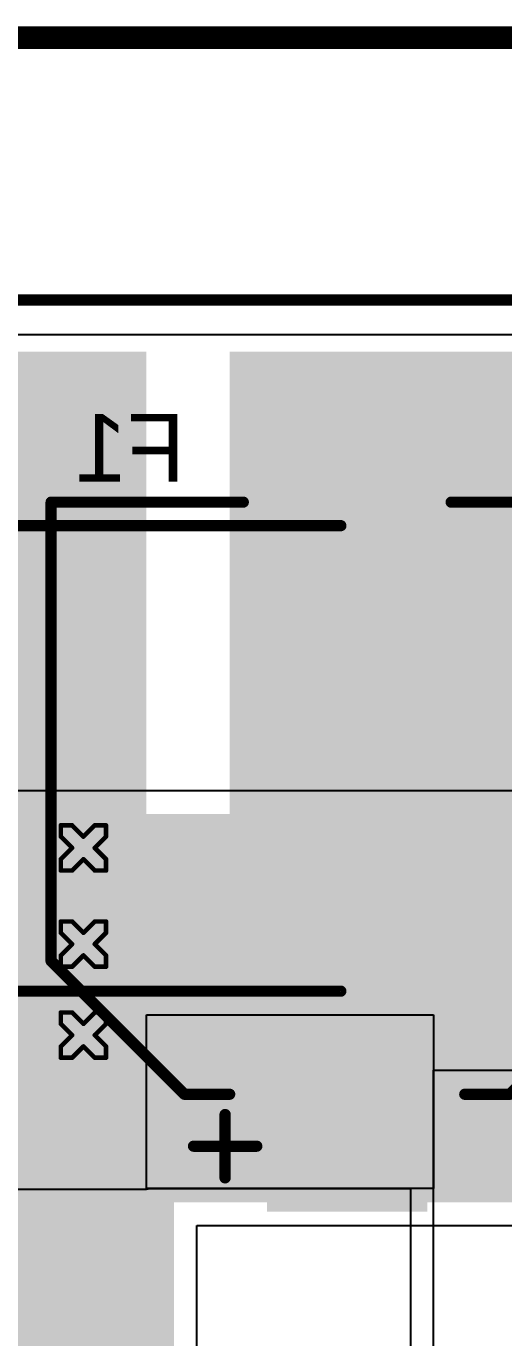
# Model space of a CAD drawing. Header units: inches. Extents: x -1 to 351, y 0 to 83.
# Drawn here: x 76.78 to 82.15, y 20.34 to 35.08 of the extents above; entities that cross this region are included whole.
import ezdxf

# ---------------------------------------------------------------- set-up
doc = ezdxf.new("R2010")
doc.units = ezdxf.units.IN
for name, color, linetype in [('Board Outline', 216, 'Continuous'), ('Bottom Layer', 5, 'Continuous'), ('Bottom Overlay', 54, 'Continuous'), ('Bottom Paste', 16, 'Continuous'), ('Bottom Solder', 6, 'Continuous'), ('Dimensions', 6, 'Continuous'), ('Drill Drawing', 1, 'Continuous'), ('Top Layer', 1, 'Continuous'), ('Top Overlay', 2, 'Continuous'), ('Top Paste', 8, 'Continuous'), ('Top Solder', 216, 'Continuous'), ('Via Holes', 16, 'Continuous')]:
    doc.layers.add(name, color=color, linetype=linetype)
doc.styles.add('Arial', font='', dxfattribs={"height": 0.2})
doc.styles.get('Arial').set_extended_font_data('Arial')

# ---------------------------------------------------------------- blocks, each defined once
blk = doc.blocks.new('F____2920_B_13')
at = {"layer": 'Bottom Layer'}
for points in [[(-4.85, 2.8), (-2.55, 2.8), (-2.55, -2.8), (-4.85, -2.8)], [(2.55, 2.8), (4.85, 2.8), (4.85, -2.8), (2.55, -2.8)]]:
    blk.add_hatch(color=5, dxfattribs=at).paths.add_polyline_path(points)
at = {"layer": 'Bottom Paste'}
for points in [[(-4.85, 2.8), (-2.55, 2.8), (-2.55, -2.8), (-4.85, -2.8)], [(2.55, 2.8), (4.85, 2.8), (4.85, -2.8), (2.55, -2.8)]]:
    blk.add_hatch(color=16, dxfattribs=at).paths.add_polyline_path(points)
at = {"layer": 'Bottom Solder'}
for points in [[(-4.952, 2.902), (-2.448, 2.902), (-2.448, -2.902), (-4.952, -2.902)], [(2.448, 2.902), (4.952, 2.902), (4.952, -2.902), (2.448, -2.902)]]:
    blk.add_hatch(color=6, dxfattribs=at).paths.add_polyline_path(points)
at = {"layer": 'Bottom Overlay'}
for points in [[(2.235, 2.616, 0.127, 0.127, 0), (-2.184, 2.616, 0.127, 0.127, 0)], [(2.235, -2.616, 0.127, 0.127, 0), (-2.184, -2.616, 0.127, 0.127, 0)]]:
    blk.add_lwpolyline(points, format="xyseb", dxfattribs=at)
for points in [[(-2.216, 2.616, 0.0635, 0.0635, 1), (-2.153, 2.616, 0.0635, 0.0635, 1)], [(2.203, 2.616, 0.0635, 0.0635, 1), (2.267, 2.616, 0.0635, 0.0635, 1)], [(-2.216, -2.616, 0.0635, 0.0635, 1), (-2.153, -2.616, 0.0635, 0.0635, 1)], [(2.203, -2.616, 0.0635, 0.0635, 1), (2.267, -2.616, 0.0635, 0.0635, 1)]]:
    blk.add_lwpolyline(points, format="xyseb", close=True, dxfattribs=at)
blk = doc.blocks.new('RVT1H470M0607_16')
at = {"layer": 'Top Layer'}
for points in [[(-4.55, 0.8), (-1.05, 0.8), (-1.05, -0.8), (-4.55, -0.8)], [(1.05, 0.8), (4.55, 0.8), (4.55, -0.8), (1.05, -0.8)]]:
    blk.add_hatch(color=1, dxfattribs=at).paths.add_polyline_path(points)
at = {"layer": 'Top Paste'}
for points in [[(-4.55, 0.8), (-1.05, 0.8), (-1.05, -0.8), (-4.55, -0.8)], [(1.05, 0.8), (4.55, 0.8), (4.55, -0.8), (1.05, -0.8)]]:
    blk.add_hatch(color=8, dxfattribs=at).paths.add_polyline_path(points)
at = {"layer": 'Top Solder'}
for points in [[(-4.652, 0.902), (-0.948, 0.902), (-0.948, -0.902), (-4.652, -0.902)], [(0.948, 0.902), (4.652, 0.902), (4.652, -0.902), (0.948, -0.902)]]:
    blk.add_hatch(color=216, dxfattribs=at).paths.add_polyline_path(points)
at = {"layer": 'Top Overlay'}
for points in [[(-1.835, 3.327, 0.127, 0.127, 0), (-3.333, 1.829, 0.127, 0.127, 0)], [(-1.835, 3.327, 0.127, 0.127, 0), (3.321, 3.327, 0.127, 0.127, 0)], [(3.321, 3.327, 0.127, 0.127, 0), (3.321, 1.168, 0.127, 0.127, 0)], [(-3.918, 1.727, 0.127, 0.127, 0), (-3.918, 1.016, 0.127, 0.127, 0)], [(-3.333, 1.829, 0.127, 0.127, 0), (-3.333, 1.321, 0.127, 0.127, 0)], [(-4.273, 1.372, 0.127, 0.127, 0), (-3.562, 1.372, 0.127, 0.127, 0)], [(3.321, -1.168, 0.127, 0.127, 0), (3.321, -3.327, 0.127, 0.127, 0)], [(-3.333, -1.321, 0.127, 0.127, 0), (-3.333, -1.829, 0.127, 0.127, 0)], [(-3.333, -1.829, 0.127, 0.127, 0), (-1.835, -3.327, 0.127, 0.127, 0)], [(-1.835, -3.327, 0.127, 0.127, 0), (3.321, -3.327, 0.127, 0.127, 0)]]:
    blk.add_lwpolyline(points, format="xyseb", dxfattribs=at)
for points in [[(-1.867, 3.327, 0.0635, 0.0635, 1), (-1.803, 3.327, 0.0635, 0.0635, 1)], [(-1.867, 3.327, 0.0635, 0.0635, 1), (-1.803, 3.327, 0.0635, 0.0635, 1)], [(3.29, 3.327, 0.0635, 0.0635, 1), (3.353, 3.327, 0.0635, 0.0635, 1)], [(3.29, 3.327, 0.0635, 0.0635, 1), (3.353, 3.327, 0.0635, 0.0635, 1)], [(-3.949, 1.727, 0.0635, 0.0635, 1), (-3.886, 1.727, 0.0635, 0.0635, 1)], [(-3.365, 1.829, 0.0635, 0.0635, 1), (-3.302, 1.829, 0.0635, 0.0635, 1)], [(-3.365, 1.829, 0.0635, 0.0635, 1), (-3.302, 1.829, 0.0635, 0.0635, 1)], [(-4.305, 1.372, 0.0635, 0.0635, 1), (-4.241, 1.372, 0.0635, 0.0635, 1)], [(-3.594, 1.372, 0.0635, 0.0635, 1), (-3.53, 1.372, 0.0635, 0.0635, 1)], [(-3.365, 1.321, 0.0635, 0.0635, 1), (-3.302, 1.321, 0.0635, 0.0635, 1)], [(3.29, 1.168, 0.0635, 0.0635, 1), (3.353, 1.168, 0.0635, 0.0635, 1)], [(-3.949, 1.016, 0.0635, 0.0635, 1), (-3.886, 1.016, 0.0635, 0.0635, 1)], [(3.29, -1.168, 0.0635, 0.0635, 1), (3.353, -1.168, 0.0635, 0.0635, 1)], [(-3.365, -1.321, 0.0635, 0.0635, 1), (-3.302, -1.321, 0.0635, 0.0635, 1)], [(-3.365, -1.829, 0.0635, 0.0635, 1), (-3.302, -1.829, 0.0635, 0.0635, 1)], [(-3.365, -1.829, 0.0635, 0.0635, 1), (-3.302, -1.829, 0.0635, 0.0635, 1)], [(-1.867, -3.327, 0.0635, 0.0635, 1), (-1.803, -3.327, 0.0635, 0.0635, 1)], [(-1.867, -3.327, 0.0635, 0.0635, 1), (-1.803, -3.327, 0.0635, 0.0635, 1)], [(3.29, -3.327, 0.0635, 0.0635, 1), (3.353, -3.327, 0.0635, 0.0635, 1)], [(3.29, -3.327, 0.0635, 0.0635, 1), (3.353, -3.327, 0.0635, 0.0635, 1)]]:
    blk.add_lwpolyline(points, format="xyseb", close=True, dxfattribs=at)

msp = doc.modelspace()

# ---------------------------------------------------------------- hatches: boundary and pattern name
at = {"layer": 'Bottom Layer'}
for points in [[(78.13, 31.42), (73.154, 31.42), (73.154, 22.267), (78.13, 22.267)], [(79.065, 26.296), (90.272, 26.296), (90.272, 31.42), (79.065, 31.42)], [(79.065, 23.965), (84.096, 23.965), (84.096, 31.42), (79.065, 31.42)], [(67.908, 22.267), (77.368, 22.267), (77.368, 25.39), (67.908, 25.39)]]:
    msp.add_hatch(color=5, dxfattribs=at).paths.add_polyline_path(points)
h = msp.add_hatch(color=5, dxfattribs=at)
edge = h.paths.add_edge_path()
edge.add_arc((77.422, 25.842), 0.3, 0, 360)
h = msp.add_hatch(color=5, dxfattribs=at)
edge = h.paths.add_edge_path()
edge.add_arc((77.422, 24.761), 0.3, 0, 360)
h = msp.add_hatch(color=5, dxfattribs=at)
edge = h.paths.add_edge_path()
edge.add_arc((77.422, 23.738), 0.3, 0, 360)
at = {"layer": 'Bottom Solder'}
h = msp.add_hatch(color=6, dxfattribs=at)
edge = h.paths.add_edge_path()
edge.add_arc((77.422, 25.842), 0.402, 0, 360)
h = msp.add_hatch(color=6, dxfattribs=at)
edge = h.paths.add_edge_path()
edge.add_arc((77.422, 24.761), 0.402, 0, 360)
h = msp.add_hatch(color=6, dxfattribs=at)
edge = h.paths.add_edge_path()
edge.add_arc((77.422, 23.738), 0.402, 0, 360)
at = {"layer": 'Top Layer'}
for points in [[(72.55, 17.691), (78.438, 17.691), (78.438, 26.225), (72.55, 26.225)], [(72.55, 21.857), (88.073, 21.857), (88.073, 26.225), (72.55, 26.225)]]:
    msp.add_hatch(color=1, dxfattribs=at).paths.add_polyline_path(points)
h = msp.add_hatch(color=1, dxfattribs=at)
edge = h.paths.add_edge_path()
edge.add_arc((77.422, 25.842), 0.3, 0, 360)
h = msp.add_hatch(color=1, dxfattribs=at)
edge = h.paths.add_edge_path()
edge.add_arc((77.422, 24.761), 0.3, 0, 360)
h = msp.add_hatch(color=1, dxfattribs=at)
edge = h.paths.add_edge_path()
edge.add_arc((77.422, 23.738), 0.3, 0, 360)
at = {"layer": 'Top Solder'}
h = msp.add_hatch(color=216, dxfattribs=at)
edge = h.paths.add_edge_path()
edge.add_arc((77.422, 25.842), 0.402, 0, 360)
h = msp.add_hatch(color=216, dxfattribs=at)
edge = h.paths.add_edge_path()
edge.add_arc((77.422, 24.761), 0.402, 0, 360)
h = msp.add_hatch(color=216, dxfattribs=at)
edge = h.paths.add_edge_path()
edge.add_arc((77.422, 23.738), 0.402, 0, 360)
at = {"layer": 'Via Holes'}
h = msp.add_hatch(color=7, dxfattribs=at)
edge = h.paths.add_edge_path()
edge.add_arc((77.422, 25.842), 0.15, 0, 360)
h = msp.add_hatch(color=7, dxfattribs=at)
edge = h.paths.add_edge_path()
edge.add_arc((77.422, 24.761), 0.15, 0, 360)
h = msp.add_hatch(color=7, dxfattribs=at)
edge = h.paths.add_edge_path()
edge.add_arc((77.422, 23.738), 0.15, 0, 360)

# ---------------------------------------------------------------- linework, layer by layer
at = {"layer": 'Board Outline'}
msp.add_lwpolyline([(55.186, 32, 0.127, 0.127, 0), (97.003, 32, 0.127, 0.127, 0)], format="xyseb", dxfattribs=at)
at = {"layer": 'Bottom Layer'}
for p, q in [((78.13, 22.016), (78.13, 23.965)), ((78.13, 23.965), (81.354, 23.965)), ((81.354, 23.965), (81.354, 22.016)), ((81.356, 22.016), (81.356, 23.343)), ((81.356, 23.343), (85.242, 23.343)), ((67.908, 22.008), (78.13, 22.008)), ((81.354, 22.016), (78.13, 22.016)), ((78.13, 22.008), (78.168, 22.016)), ((78.168, 22.016), (81.097, 22.016)), ((81.097, 22.016), (81.097, 15.537)), ((81.356, 15.562), (81.356, 22.016))]:
    msp.add_line(p, q, dxfattribs=at)
at = {"layer": 'Dimensions'}
msp.add_lwpolyline([(55.357, 34.95, 0.254, 0.254, 0), (97.003, 34.95, 0.254, 0.254, 0)], format="xyseb", dxfattribs=at)
at = {"layer": 'Drill Drawing'}
for points in [[(77.168, 25.969, 0.0508, 0.0508, 0), (77.168, 26.096, 0.0508, 0.0508, 0)], [(77.168, 26.096, 0.0508, 0.0508, 0), (77.295, 26.096, 0.0508, 0.0508, 0)], [(77.295, 26.096, 0.0508, 0.0508, 0), (77.422, 25.969, 0.0508, 0.0508, 0)], [(77.422, 25.969, 0.0508, 0.0508, 0), (77.549, 26.096, 0.0508, 0.0508, 0)], [(77.549, 26.096, 0.0508, 0.0508, 0), (77.676, 26.096, 0.0508, 0.0508, 0)], [(77.676, 25.969, 0.0508, 0.0508, 0), (77.676, 26.096, 0.0508, 0.0508, 0)], [(77.168, 25.969, 0.0508, 0.0508, 0), (77.295, 25.842, 0.0508, 0.0508, 0)], [(77.549, 25.842, 0.0508, 0.0508, 0), (77.676, 25.969, 0.0508, 0.0508, 0)], [(77.168, 25.715, 0.0508, 0.0508, 0), (77.295, 25.842, 0.0508, 0.0508, 0)], [(77.549, 25.842, 0.0508, 0.0508, 0), (77.676, 25.715, 0.0508, 0.0508, 0)], [(77.168, 25.588, 0.0508, 0.0508, 0), (77.168, 25.715, 0.0508, 0.0508, 0)], [(77.295, 25.588, 0.0508, 0.0508, 0), (77.422, 25.715, 0.0508, 0.0508, 0)], [(77.422, 25.715, 0.0508, 0.0508, 0), (77.549, 25.588, 0.0508, 0.0508, 0)], [(77.676, 25.588, 0.0508, 0.0508, 0), (77.676, 25.715, 0.0508, 0.0508, 0)], [(77.168, 25.588, 0.0508, 0.0508, 0), (77.295, 25.588, 0.0508, 0.0508, 0)], [(77.549, 25.588, 0.0508, 0.0508, 0), (77.676, 25.588, 0.0508, 0.0508, 0)], [(77.168, 24.888, 0.0508, 0.0508, 0), (77.168, 25.015, 0.0508, 0.0508, 0)], [(77.168, 25.015, 0.0508, 0.0508, 0), (77.295, 25.015, 0.0508, 0.0508, 0)], [(77.168, 24.888, 0.0508, 0.0508, 0), (77.295, 24.761, 0.0508, 0.0508, 0)], [(77.295, 25.015, 0.0508, 0.0508, 0), (77.422, 24.888, 0.0508, 0.0508, 0)], [(77.422, 24.888, 0.0508, 0.0508, 0), (77.549, 25.015, 0.0508, 0.0508, 0)], [(77.549, 25.015, 0.0508, 0.0508, 0), (77.676, 25.015, 0.0508, 0.0508, 0)], [(77.549, 24.761, 0.0508, 0.0508, 0), (77.676, 24.888, 0.0508, 0.0508, 0)], [(77.676, 24.888, 0.0508, 0.0508, 0), (77.676, 25.015, 0.0508, 0.0508, 0)], [(77.168, 24.634, 0.0508, 0.0508, 0), (77.295, 24.761, 0.0508, 0.0508, 0)], [(77.549, 24.761, 0.0508, 0.0508, 0), (77.676, 24.634, 0.0508, 0.0508, 0)], [(77.168, 24.507, 0.0508, 0.0508, 0), (77.168, 24.634, 0.0508, 0.0508, 0)], [(77.295, 24.507, 0.0508, 0.0508, 0), (77.422, 24.634, 0.0508, 0.0508, 0)], [(77.422, 24.634, 0.0508, 0.0508, 0), (77.549, 24.507, 0.0508, 0.0508, 0)], [(77.676, 24.507, 0.0508, 0.0508, 0), (77.676, 24.634, 0.0508, 0.0508, 0)], [(77.168, 24.507, 0.0508, 0.0508, 0), (77.295, 24.507, 0.0508, 0.0508, 0)], [(77.549, 24.507, 0.0508, 0.0508, 0), (77.676, 24.507, 0.0508, 0.0508, 0)], [(77.168, 23.865, 0.0508, 0.0508, 0), (77.168, 23.992, 0.0508, 0.0508, 0)], [(77.168, 23.992, 0.0508, 0.0508, 0), (77.295, 23.992, 0.0508, 0.0508, 0)], [(77.168, 23.865, 0.0508, 0.0508, 0), (77.295, 23.738, 0.0508, 0.0508, 0)], [(77.295, 23.992, 0.0508, 0.0508, 0), (77.422, 23.865, 0.0508, 0.0508, 0)], [(77.422, 23.865, 0.0508, 0.0508, 0), (77.549, 23.992, 0.0508, 0.0508, 0)], [(77.549, 23.992, 0.0508, 0.0508, 0), (77.676, 23.992, 0.0508, 0.0508, 0)], [(77.549, 23.738, 0.0508, 0.0508, 0), (77.676, 23.865, 0.0508, 0.0508, 0)], [(77.676, 23.865, 0.0508, 0.0508, 0), (77.676, 23.992, 0.0508, 0.0508, 0)], [(77.168, 23.611, 0.0508, 0.0508, 0), (77.295, 23.738, 0.0508, 0.0508, 0)], [(77.549, 23.738, 0.0508, 0.0508, 0), (77.676, 23.611, 0.0508, 0.0508, 0)], [(77.168, 23.484, 0.0508, 0.0508, 0), (77.168, 23.611, 0.0508, 0.0508, 0)], [(77.295, 23.484, 0.0508, 0.0508, 0), (77.422, 23.611, 0.0508, 0.0508, 0)], [(77.422, 23.611, 0.0508, 0.0508, 0), (77.549, 23.484, 0.0508, 0.0508, 0)], [(77.676, 23.484, 0.0508, 0.0508, 0), (77.676, 23.611, 0.0508, 0.0508, 0)], [(77.168, 23.484, 0.0508, 0.0508, 0), (77.295, 23.484, 0.0508, 0.0508, 0)], [(77.549, 23.484, 0.0508, 0.0508, 0), (77.676, 23.484, 0.0508, 0.0508, 0)]]:
    msp.add_lwpolyline(points, format="xyseb", dxfattribs=at)
for points in [[(77.155, 26.096, 0.0254, 0.0254, 1), (77.181, 26.096, 0.0254, 0.0254, 1)], [(77.155, 26.096, 0.0254, 0.0254, 1), (77.181, 26.096, 0.0254, 0.0254, 1)], [(77.282, 26.096, 0.0254, 0.0254, 1), (77.308, 26.096, 0.0254, 0.0254, 1)], [(77.282, 26.096, 0.0254, 0.0254, 1), (77.308, 26.096, 0.0254, 0.0254, 1)], [(77.536, 26.096, 0.0254, 0.0254, 1), (77.562, 26.096, 0.0254, 0.0254, 1)], [(77.536, 26.096, 0.0254, 0.0254, 1), (77.562, 26.096, 0.0254, 0.0254, 1)], [(77.663, 26.096, 0.0254, 0.0254, 1), (77.689, 26.096, 0.0254, 0.0254, 1)], [(77.663, 26.096, 0.0254, 0.0254, 1), (77.689, 26.096, 0.0254, 0.0254, 1)], [(77.155, 25.969, 0.0254, 0.0254, 1), (77.181, 25.969, 0.0254, 0.0254, 1)], [(77.155, 25.969, 0.0254, 0.0254, 1), (77.181, 25.969, 0.0254, 0.0254, 1)], [(77.409, 25.969, 0.0254, 0.0254, 1), (77.435, 25.969, 0.0254, 0.0254, 1)], [(77.409, 25.969, 0.0254, 0.0254, 1), (77.435, 25.969, 0.0254, 0.0254, 1)], [(77.663, 25.969, 0.0254, 0.0254, 1), (77.689, 25.969, 0.0254, 0.0254, 1)], [(77.663, 25.969, 0.0254, 0.0254, 1), (77.689, 25.969, 0.0254, 0.0254, 1)], [(77.282, 25.842, 0.0254, 0.0254, 1), (77.308, 25.842, 0.0254, 0.0254, 1)], [(77.282, 25.842, 0.0254, 0.0254, 1), (77.308, 25.842, 0.0254, 0.0254, 1)], [(77.536, 25.842, 0.0254, 0.0254, 1), (77.562, 25.842, 0.0254, 0.0254, 1)], [(77.536, 25.842, 0.0254, 0.0254, 1), (77.562, 25.842, 0.0254, 0.0254, 1)], [(77.155, 25.715, 0.0254, 0.0254, 1), (77.181, 25.715, 0.0254, 0.0254, 1)], [(77.155, 25.715, 0.0254, 0.0254, 1), (77.181, 25.715, 0.0254, 0.0254, 1)], [(77.409, 25.715, 0.0254, 0.0254, 1), (77.435, 25.715, 0.0254, 0.0254, 1)], [(77.409, 25.715, 0.0254, 0.0254, 1), (77.435, 25.715, 0.0254, 0.0254, 1)], [(77.663, 25.715, 0.0254, 0.0254, 1), (77.689, 25.715, 0.0254, 0.0254, 1)], [(77.663, 25.715, 0.0254, 0.0254, 1), (77.689, 25.715, 0.0254, 0.0254, 1)], [(77.155, 25.588, 0.0254, 0.0254, 1), (77.181, 25.588, 0.0254, 0.0254, 1)], [(77.155, 25.588, 0.0254, 0.0254, 1), (77.181, 25.588, 0.0254, 0.0254, 1)], [(77.282, 25.588, 0.0254, 0.0254, 1), (77.308, 25.588, 0.0254, 0.0254, 1)], [(77.282, 25.588, 0.0254, 0.0254, 1), (77.308, 25.588, 0.0254, 0.0254, 1)], [(77.536, 25.588, 0.0254, 0.0254, 1), (77.562, 25.588, 0.0254, 0.0254, 1)], [(77.536, 25.588, 0.0254, 0.0254, 1), (77.562, 25.588, 0.0254, 0.0254, 1)], [(77.663, 25.588, 0.0254, 0.0254, 1), (77.689, 25.588, 0.0254, 0.0254, 1)], [(77.663, 25.588, 0.0254, 0.0254, 1), (77.689, 25.588, 0.0254, 0.0254, 1)], [(77.155, 25.015, 0.0254, 0.0254, 1), (77.181, 25.015, 0.0254, 0.0254, 1)], [(77.155, 25.015, 0.0254, 0.0254, 1), (77.181, 25.015, 0.0254, 0.0254, 1)], [(77.155, 24.888, 0.0254, 0.0254, 1), (77.181, 24.888, 0.0254, 0.0254, 1)], [(77.155, 24.888, 0.0254, 0.0254, 1), (77.181, 24.888, 0.0254, 0.0254, 1)], [(77.282, 25.015, 0.0254, 0.0254, 1), (77.308, 25.015, 0.0254, 0.0254, 1)], [(77.282, 25.015, 0.0254, 0.0254, 1), (77.308, 25.015, 0.0254, 0.0254, 1)], [(77.409, 24.888, 0.0254, 0.0254, 1), (77.435, 24.888, 0.0254, 0.0254, 1)], [(77.409, 24.888, 0.0254, 0.0254, 1), (77.435, 24.888, 0.0254, 0.0254, 1)], [(77.536, 25.015, 0.0254, 0.0254, 1), (77.562, 25.015, 0.0254, 0.0254, 1)], [(77.536, 25.015, 0.0254, 0.0254, 1), (77.562, 25.015, 0.0254, 0.0254, 1)], [(77.663, 25.015, 0.0254, 0.0254, 1), (77.689, 25.015, 0.0254, 0.0254, 1)], [(77.663, 25.015, 0.0254, 0.0254, 1), (77.689, 25.015, 0.0254, 0.0254, 1)], [(77.663, 24.888, 0.0254, 0.0254, 1), (77.689, 24.888, 0.0254, 0.0254, 1)], [(77.663, 24.888, 0.0254, 0.0254, 1), (77.689, 24.888, 0.0254, 0.0254, 1)], [(77.282, 24.761, 0.0254, 0.0254, 1), (77.308, 24.761, 0.0254, 0.0254, 1)], [(77.282, 24.761, 0.0254, 0.0254, 1), (77.308, 24.761, 0.0254, 0.0254, 1)], [(77.536, 24.761, 0.0254, 0.0254, 1), (77.562, 24.761, 0.0254, 0.0254, 1)], [(77.536, 24.761, 0.0254, 0.0254, 1), (77.562, 24.761, 0.0254, 0.0254, 1)], [(77.155, 24.634, 0.0254, 0.0254, 1), (77.181, 24.634, 0.0254, 0.0254, 1)], [(77.155, 24.634, 0.0254, 0.0254, 1), (77.181, 24.634, 0.0254, 0.0254, 1)], [(77.409, 24.634, 0.0254, 0.0254, 1), (77.435, 24.634, 0.0254, 0.0254, 1)], [(77.409, 24.634, 0.0254, 0.0254, 1), (77.435, 24.634, 0.0254, 0.0254, 1)], [(77.663, 24.634, 0.0254, 0.0254, 1), (77.689, 24.634, 0.0254, 0.0254, 1)], [(77.663, 24.634, 0.0254, 0.0254, 1), (77.689, 24.634, 0.0254, 0.0254, 1)], [(77.155, 24.507, 0.0254, 0.0254, 1), (77.181, 24.507, 0.0254, 0.0254, 1)], [(77.155, 24.507, 0.0254, 0.0254, 1), (77.181, 24.507, 0.0254, 0.0254, 1)], [(77.282, 24.507, 0.0254, 0.0254, 1), (77.308, 24.507, 0.0254, 0.0254, 1)], [(77.282, 24.507, 0.0254, 0.0254, 1), (77.308, 24.507, 0.0254, 0.0254, 1)], [(77.536, 24.507, 0.0254, 0.0254, 1), (77.562, 24.507, 0.0254, 0.0254, 1)], [(77.536, 24.507, 0.0254, 0.0254, 1), (77.562, 24.507, 0.0254, 0.0254, 1)], [(77.663, 24.507, 0.0254, 0.0254, 1), (77.689, 24.507, 0.0254, 0.0254, 1)], [(77.663, 24.507, 0.0254, 0.0254, 1), (77.689, 24.507, 0.0254, 0.0254, 1)], [(77.155, 23.992, 0.0254, 0.0254, 1), (77.181, 23.992, 0.0254, 0.0254, 1)], [(77.155, 23.992, 0.0254, 0.0254, 1), (77.181, 23.992, 0.0254, 0.0254, 1)], [(77.155, 23.865, 0.0254, 0.0254, 1), (77.181, 23.865, 0.0254, 0.0254, 1)], [(77.155, 23.865, 0.0254, 0.0254, 1), (77.181, 23.865, 0.0254, 0.0254, 1)], [(77.282, 23.992, 0.0254, 0.0254, 1), (77.308, 23.992, 0.0254, 0.0254, 1)], [(77.282, 23.992, 0.0254, 0.0254, 1), (77.308, 23.992, 0.0254, 0.0254, 1)], [(77.409, 23.865, 0.0254, 0.0254, 1), (77.435, 23.865, 0.0254, 0.0254, 1)], [(77.409, 23.865, 0.0254, 0.0254, 1), (77.435, 23.865, 0.0254, 0.0254, 1)], [(77.536, 23.992, 0.0254, 0.0254, 1), (77.562, 23.992, 0.0254, 0.0254, 1)], [(77.536, 23.992, 0.0254, 0.0254, 1), (77.562, 23.992, 0.0254, 0.0254, 1)], [(77.663, 23.992, 0.0254, 0.0254, 1), (77.689, 23.992, 0.0254, 0.0254, 1)], [(77.663, 23.992, 0.0254, 0.0254, 1), (77.689, 23.992, 0.0254, 0.0254, 1)], [(77.663, 23.865, 0.0254, 0.0254, 1), (77.689, 23.865, 0.0254, 0.0254, 1)], [(77.663, 23.865, 0.0254, 0.0254, 1), (77.689, 23.865, 0.0254, 0.0254, 1)], [(77.282, 23.738, 0.0254, 0.0254, 1), (77.308, 23.738, 0.0254, 0.0254, 1)], [(77.282, 23.738, 0.0254, 0.0254, 1), (77.308, 23.738, 0.0254, 0.0254, 1)], [(77.536, 23.738, 0.0254, 0.0254, 1), (77.562, 23.738, 0.0254, 0.0254, 1)], [(77.536, 23.738, 0.0254, 0.0254, 1), (77.562, 23.738, 0.0254, 0.0254, 1)], [(77.155, 23.611, 0.0254, 0.0254, 1), (77.181, 23.611, 0.0254, 0.0254, 1)], [(77.155, 23.611, 0.0254, 0.0254, 1), (77.181, 23.611, 0.0254, 0.0254, 1)], [(77.409, 23.611, 0.0254, 0.0254, 1), (77.435, 23.611, 0.0254, 0.0254, 1)], [(77.409, 23.611, 0.0254, 0.0254, 1), (77.435, 23.611, 0.0254, 0.0254, 1)], [(77.663, 23.611, 0.0254, 0.0254, 1), (77.689, 23.611, 0.0254, 0.0254, 1)], [(77.663, 23.611, 0.0254, 0.0254, 1), (77.689, 23.611, 0.0254, 0.0254, 1)], [(77.155, 23.484, 0.0254, 0.0254, 1), (77.181, 23.484, 0.0254, 0.0254, 1)], [(77.155, 23.484, 0.0254, 0.0254, 1), (77.181, 23.484, 0.0254, 0.0254, 1)], [(77.282, 23.484, 0.0254, 0.0254, 1), (77.308, 23.484, 0.0254, 0.0254, 1)], [(77.282, 23.484, 0.0254, 0.0254, 1), (77.308, 23.484, 0.0254, 0.0254, 1)], [(77.536, 23.484, 0.0254, 0.0254, 1), (77.562, 23.484, 0.0254, 0.0254, 1)], [(77.536, 23.484, 0.0254, 0.0254, 1), (77.562, 23.484, 0.0254, 0.0254, 1)], [(77.663, 23.484, 0.0254, 0.0254, 1), (77.689, 23.484, 0.0254, 0.0254, 1)], [(77.663, 23.484, 0.0254, 0.0254, 1), (77.689, 23.484, 0.0254, 0.0254, 1)]]:
    msp.add_lwpolyline(points, format="xyseb", close=True, dxfattribs=at)
at = {"layer": 'Top Layer'}
for p, q in [((65.003, 31.612), (96.614, 31.612)), ((88.073, 26.484), (66.479, 26.484)), ((78.697, 18.945), (78.697, 21.598)), ((78.697, 21.598), (88.073, 21.598))]:
    msp.add_line(p, q, dxfattribs=at)

# ---------------------------------------------------------------- block references
for name, p, rotation in [('RVT1H470M0607_16', (80.386, 26.407), 90), ('F____2920_B_13', (78.13, 26.848), 180)]:
    msp.add_blockref(name, p, dxfattribs=dict(rotation=rotation))

# ---------------------------------------------------------------- texts
at = {"layer": 'Bottom Overlay', "style": 'Arial', "text_generation_flag": 2}
msp.add_text('F1', height=0.762, dxfattribs=at).set_placement((78.565, 29.958))

doc.saveas('drawing.dxf')
